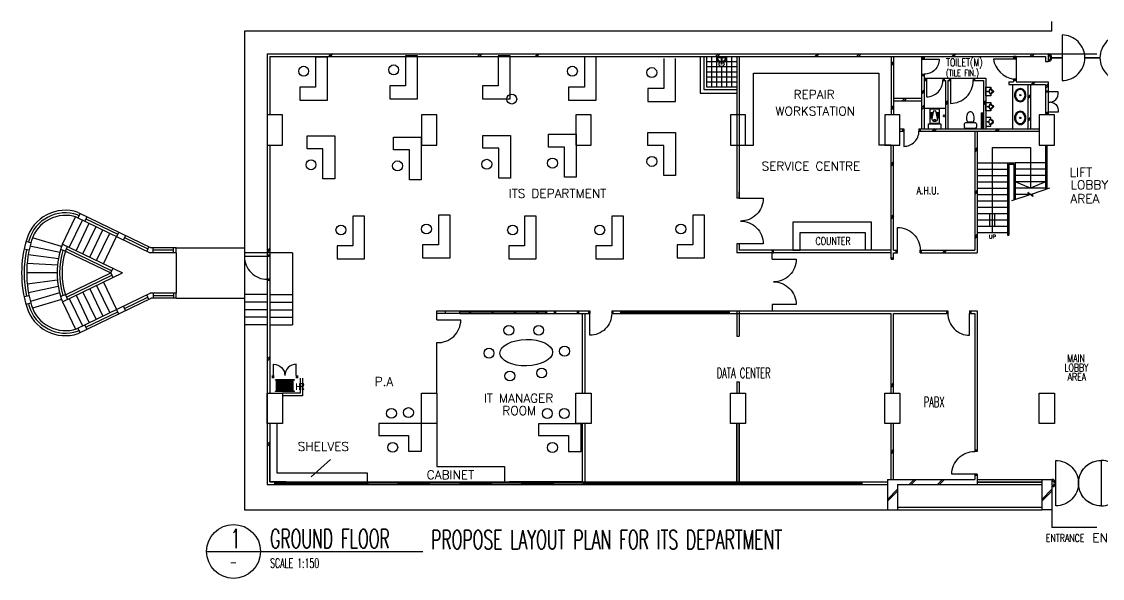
# Model space of a CAD drawing. Extents: x 60697 to 147797, y -124484 to -102495.
# Drawn here: x 60697 to 103392, y -124484 to -102495 of the extents above; entities that cross this region are included whole.
import ezdxf
from ezdxf.enums import TextEntityAlignment as Align

# ---------------------------------------------------------------- set-up
doc = ezdxf.new("R2010")
doc.units = 0
doc.header["$LTSCALE"] = 1000
doc.header["$MEASUREMENT"] = 0
doc.layers.add('COLUMN', color=7, linetype='CONTINUOUS')
doc.styles.add('ROMANS', font='SIMPLEX.shx')

msp = doc.modelspace()

# ---------------------------------------------------------------- linework, layer by layer
at = {"layer": 'COLUMN', "color": 0}
for p, q in [((101397, -102872.9), (69497, -102872.9)), ((69497, -102872.9), (69497, -121772.9)), ((101397, -102872.9), (101397, -102494.8)), ((70397, -103772.9), (101247, -103772.9)), ((70397, -103772.9), (70397, -111772.9)), ((70497, -103872.9), (101147, -103872.9)), ((70497, -103872.9), (70497, -106172.9)), ((72913.6, -103772.9), (72814.5, -103872.9)), ((72984, -103772.9), (72884.9, -103872.9)), ((78811.9, -103772.9), (78712.8, -103872.9)), ((78882.3, -103772.9), (78783.2, -103872.9)), ((81080.5, -103772.9), (80981.4, -103872.9)), ((81150.9, -103772.9), (81051.8, -103872.9)), ((88210.3, -103772.9), (88111.2, -103872.9)), ((88147, -103892.9), (88547, -103892.9)), ((88173.7, -103917.2), (88520.3, -103917.2)), ((88280.7, -103772.9), (88181.6, -103872.9)), ((92131.7, -103772.9), (92032.6, -103872.9)), ((92202.1, -103772.9), (92103, -103872.9)), ((93781, -103772.9), (93681.9, -103872.9)), ((93851.4, -103772.9), (93752.3, -103872.9)), ((95047, -103872.9), (95047, -106172.9)), ((95147, -104072.1), (95047, -104173)), ((95147, -104143.1), (95047, -104244)), ((95147, -103872.9), (95147, -106172.9)), ((96247, -103872.9), (96247, -103972.9)), ((96247, -103922.9), (96347, -103922.9)), ((96247, -103972.9), (96247, -104572.9)), ((96247, -103972.9), (96347, -103972.9)), ((96347, -103872.9), (96347, -103972.9)), ((97543.9, -103772.9), (97444.7, -103872.9)), ((97614.2, -103772.9), (97515.1, -103872.9)), ((99884.5, -103872.9), (99884.5, -103972.9)), ((99984.5, -103872.9), (99884.5, -103872.9)), ((99984.5, -103922.9), (99884.5, -103922.9)), ((99984.5, -103972.9), (99884.5, -103972.9)), ((99984.5, -103872.9), (99984.5, -103972.9)), ((99984.5, -103872.9), (99984.5, -103972.9)), ((99984.5, -103972.9), (99984.5, -104772.9)), ((100628.1, -103772.9), (100529, -103872.9)), ((100698.5, -103772.9), (100599.4, -103872.9)), ((101147, -103872.9), (101147, -104072.9)), ((101147, -104072.9), (101247, -104072.9)), ((101247, -103772.9), (103171.4, -103772.9)), ((101247, -103772.9), (101247, -104072.9)), ((101397, -103916.9), (101797, -103916.9)), ((101397, -103928.9), (101797, -103928.9)), ((102697, -103916.9), (103171.4, -103916.9)), ((102697, -103928.9), (103297, -103928.9)), ((96247, -104572.9), (96247, -106722.9)), ((96247, -104572.9), (96347, -104572.9)), ((96347, -104572.9), (96347, -106722.9)), ((96247, -104622.9), (96347, -104622.9)), ((96347, -104722.9), (96447, -104722.9)), ((96347, -104822.9), (96447, -104822.9)), ((96397, -104722.9), (96397, -104822.9)), ((96447, -104722.9), (97090, -104722.9)), ((96447, -104722.9), (96447, -104822.9)), ((97090, -104722.9), (97390, -104722.9)), ((97090, -104722.9), (97090, -104822.9)), ((97090, -104822.9), (97190, -104822.9)), ((97140, -104722.9), (97140, -104822.9)), ((97190, -104822.9), (97190, -106722.9)), ((97290, -104822.9), (97290, -106722.9)), ((97290, -104822.9), (97390, -104822.9)), ((97340, -104722.9), (97340, -104822.9)), ((97390, -104722.9), (98290, -104722.9)), ((97390, -104722.9), (97390, -104822.9)), ((98290, -104722.9), (98790, -104722.9)), ((98290, -104722.9), (98290, -104822.9)), ((98290, -104822.9), (98690, -104822.9)), ((98340, -104722.9), (98340, -104822.9)), ((98690, -104822.9), (98690, -106722.9)), ((98790, -104722.9), (98790, -106722.9)), ((99697, -104872.9), (99697, -104972.9)), ((99697, -104872.9), (99884.5, -104872.9)), ((99697, -104972.9), (101147, -104972.9)), ((99847, -104972.9), (99847, -106722.9)), ((99884.5, -104772.9), (99884.5, -104872.9)), ((99984.5, -104772.9), (99884.5, -104772.9)), ((99984.5, -104822.9), (99884.5, -104822.9)), ((99984.5, -104772.9), (99984.5, -104872.9)), ((99984.5, -104872.9), (101247, -104872.9)), ((100447, -104972.9), (100447, -106722.9)), ((100547, -104972.9), (100547, -106722.9)), ((100675.4, -104872.9), (100576.3, -104972.9)), ((100745.8, -104872.9), (100646.7, -104972.9)), ((101247, -104959.8), (101147, -105060.7)), ((101147, -104972.9), (101147, -105272.9)), ((101247, -104872.9), (101247, -105272.9)), ((96347, -105193.5), (96247, -105294.4)), ((96347, -105264.5), (96247, -105365.4)), ((100547, -105376.7), (100447, -105477.6)), ((100547, -105447.7), (100447, -105548.6)), ((101247, -105030.9), (101147, -105131.8)), ((101147, -105222.9), (101247, -105222.9)), ((101147, -105272.9), (101147, -106072.9)), ((101147, -105272.9), (101247, -105272.9)), ((101247, -105272.9), (101247, -106072.9)), ((95147, -105807.3), (95047, -105908.2)), ((95147, -105878.4), (95047, -105979.3)), ((95147, -105522.9), (96247, -105522.9)), ((95147, -105622.9), (96247, -105622.9)), ((95584.1, -105522.9), (95485, -105622.9)), ((95654.5, -105522.9), (95555.4, -105622.9)), ((96347, -105801.2), (96247, -105902.1)), ((96347, -105872.2), (96247, -105973.1)), ((97290, -105608.4), (97190, -105709.3)), ((97290, -105679.4), (97190, -105780.3)), ((98790, -105608.4), (98690, -105709.3)), ((98790, -105679.4), (98690, -105780.3)), ((96347, -105912.9), (97190, -105912.9)), ((96702.8, -106119.9), (96583.5, -106119.9)), ((96699.5, -106139.9), (96583.5, -106139.9)), ((96696.2, -106159.9), (96583.5, -106159.9)), ((96692.8, -106179.9), (96583.5, -106179.9)), ((96689.5, -106199.9), (96583.5, -106199.9)), ((96686.2, -106219.9), (96583.5, -106219.9)), ((96682.8, -106239.9), (96583.5, -106239.9)), ((96679.5, -106259.9), (96583.5, -106259.9)), ((96676.2, -106279.9), (96583.5, -106279.9)), ((96953.5, -106119.9), (96834.2, -106119.9)), ((96953.5, -106139.9), (96837.5, -106139.9)), ((96953.5, -106159.9), (96840.8, -106159.9)), ((96953.5, -106179.9), (96844.2, -106179.9)), ((96953.5, -106199.9), (96847.5, -106199.9)), ((96953.5, -106219.9), (96850.8, -106219.9)), ((96953.5, -106239.9), (96854.2, -106239.9)), ((96953.5, -106259.9), (96857.5, -106259.9)), ((96953.5, -106279.9), (96860.8, -106279.9)), ((97090, -106212.9), (97190, -106212.9)), ((97140, -106262.9), (97140, -106162.9)), ((98590, -106212.9), (98690, -106212.9)), ((98605, -106097.9), (98605, -106697.9)), ((98605, -106097.9), (98690, -106097.9)), ((98640, -106132.9), (98690, -106132.9)), ((98640, -106132.9), (98640, -106662.9)), ((98663.1, -106262.9), (98663.1, -106162.9)), ((100547, -106269.3), (100447, -106370.2)), ((101147, -106072.9), (101247, -106072.9)), ((101147, -106072.9), (101147, -106172.9)), ((101147, -106122.9), (101247, -106122.9)), ((101247, -106072.9), (101247, -106172.9)), ((95397, -106722.9), (95547, -106722.9)), ((95497, -106722.9), (95497, -106822.9)), ((95547, -106722.9), (95547, -106822.9)), ((96147, -106722.9), (100897, -106722.9)), ((96147, -106722.9), (96147, -106822.9)), ((96197, -106722.9), (96197, -106822.9)), ((96784.1, -106722.9), (96685, -106822.9)), ((96743.5, -106505.9), (96743.5, -106525.9)), ((96854.5, -106722.9), (96755.4, -106822.9)), ((96793.5, -106505.9), (96793.5, -106525.9)), ((98153.5, -106497.9), (98153.5, -106455.4)), ((98203.5, -106497.9), (98203.5, -106455.4)), ((98605, -106697.9), (98690, -106697.9)), ((98640, -106662.9), (98690, -106662.9)), ((99275.4, -106722.9), (99176.3, -106822.9)), ((99345.8, -106722.9), (99246.7, -106822.9)), ((100547, -106340.3), (100447, -106441.2)), ((95397, -106822.9), (95547, -106822.9)), ((96147, -106822.9), (100897, -106822.9)), ((98347, -106822.9), (98347, -111522.9)), ((98447, -106822.9), (98447, -111622.9)), ((70497, -107372.9), (70497, -111772.9)), ((95047, -111872.9), (95047, -107372.9)), ((95147, -111522.9), (95147, -107372.9)), ((98447, -107464), (98347, -107564.9)), ((98447, -107535), (98347, -107635.9)), ((101147, -107372.9), (101147, -109126.4)), ((101197, -107372.9), (101197, -109109.7)), ((95147, -108014), (95047, -108114.9)), ((95147, -108085), (95047, -108185.9)), ((98447, -108072.9), (99647, -108072.9)), ((98447, -108322.9), (99647, -108322.9)), ((99647, -108072.9), (99647, -110922.9)), ((99647, -108072.9), (99947, -108072.9)), ((99697, -108122.9), (99697, -110922.9)), ((99697, -108122.9), (99897, -108122.9)), ((99897, -108122.9), (99897, -109542.8)), ((99947, -108072.9), (99947, -109526.1)), ((101147, -108072.9), (99947, -108072.9)), ((101147, -108322.9), (99947, -108322.9)), ((98447, -108572.9), (99647, -108572.9)), ((98447, -108822.9), (99647, -108822.9)), ((101147, -108572.9), (99947, -108572.9)), ((101147, -108822.9), (99947, -108822.9)), ((98447, -109157.2), (98347, -109258.1)), ((98447, -109228.2), (98347, -109329.1)), ((98447, -109072.9), (99647, -109072.9)), ((101147, -109072.9), (99947, -109072.9)), ((98447, -109322.9), (99647, -109322.9)), ((98447, -109572.9), (99647, -109572.9)), ((100476.4, -109322.9), (99947, -109322.9)), ((100618.7, -109322.9), (100545.1, -109322.9)), ((62901.9, -110124.5), (62962.3, -110153.7)), ((63003.6, -110068), (62919.2, -110243)), ((62933.5, -110029.7), (65813.2, -111422.9)), ((95147, -110107.6), (95047, -110208.5)), ((98447, -109822.9), (99647, -109822.9)), ((98447, -110072.9), (99647, -110072.9)), ((98947, -110572.9), (98947, -110072.9)), ((99147, -110572.9), (99147, -110072.9)), ((62307.9, -111280.4), (62829.1, -110199.6)), ((62578.1, -111410.7), (63099.4, -110329.9)), ((62848.3, -111541.1), (63369.6, -110460.2)), ((62870.3, -110219.4), (65780.8, -111622.9)), ((63273.8, -110198.3), (63189.4, -110373.3)), ((63232.4, -110284.2), (64493.1, -110893.1)), ((95147, -110178.6), (95047, -110279.5)), ((98447, -110322.9), (99647, -110322.9)), ((98447, -110572.9), (99647, -110572.9)), ((63118.6, -111671.4), (63639.8, -110590.5)), ((63388.8, -111801.7), (63910, -110720.8)), ((63659, -111932), (64180.2, -110851.1)), ((63929.2, -112062.3), (64450.5, -110981.4)), ((64534.8, -110806.4), (64450.5, -110981.4)), ((64805.1, -110936.7), (64720.7, -111111.7)), ((98447, -110889.4), (98347, -110990.3)), ((98447, -110960.5), (98347, -111061.4)), ((98447, -110822.9), (99647, -110822.9)), ((99647, -110922.9), (99697, -110922.9)), ((61061.4, -111231.3), (60868.9, -111177.2)), ((62211.9, -111618.8), (61025.3, -111368)), ((62273.5, -111374.9), (61122.5, -111035.3)), ((62307.9, -111280.4), (64677.1, -112422.9)), ((62424.2, -111558.6), (62511.1, -111378.4)), ((64763.2, -111023.6), (65681, -111466.9)), ((65723.2, -111379.5), (65638.8, -111554.4)), ((66797, -111422.9), (65813.2, -111422.9)), ((65897, -111622.9), (65897, -111422.9)), ((66697, -111622.9), (66697, -111422.9)), ((66797, -111422.9), (69497, -111422.9)), ((66797, -111622.9), (66797, -111422.9)), ((60990, -111522.9), (60794.3, -111482)), ((62169.7, -111865.4), (60955.7, -111706.6)), ((62424.2, -111558.6), (62232.7, -111501)), ((62424.2, -111558.6), (64216.6, -112422.9)), ((62467.7, -111468.5), (64260.1, -112332.8)), ((66797, -111622.9), (65780.8, -111622.9)), ((66697, -111522.9), (65897, -111522.9)), ((66797, -111622.9), (66797, -113222.9)), ((70397, -111622.9), (69497, -111622.9)), ((70497, -111447.1), (70397, -111548)), ((70497, -111518.1), (70397, -111619)), ((70497, -111722.9), (70397, -111722.9)), ((70397, -111772.9), (70397, -112672.9)), ((70497, -111772.9), (70397, -111772.9)), ((70497, -111772.9), (70497, -112672.9)), ((71397, -111622.9), (71397, -114472.9)), ((95047, -111522.9), (90397, -111522.9)), ((95047, -111622.9), (90397, -111622.9)), ((95047, -111822.9), (95147, -111822.9)), ((95147, -111522.9), (95297, -111522.9)), ((95147, -111622.9), (95297, -111622.9)), ((95147, -111872.9), (95147, -111622.9)), ((95247, -111622.9), (95247, -111522.9)), ((95297, -111622.9), (95297, -111522.9)), ((96197, -111522.9), (98347, -111522.9)), ((96197, -111622.9), (96197, -111522.9)), ((96197, -111622.9), (98447, -111622.9)), ((96247, -111622.9), (96247, -111522.9)), ((97176.3, -111522.9), (97077.2, -111622.9)), ((97246.7, -111522.9), (97147.6, -111622.9)), ((62112.1, -112112.7), (60912.8, -112050.5)), ((64216.6, -112422.9), (64303.5, -112242.8)), ((95047, -111872.9), (95147, -111872.9)), ((62097, -112422.9), (60897, -112422.9)), ((62109.3, -112703.3), (60918.7, -112859)), ((62307.9, -113565.4), (64677.1, -112422.9)), ((62424.2, -113287.2), (64216.6, -112422.9)), ((62467.7, -113377.3), (64260.1, -112513)), ((64216.6, -112422.9), (64303.5, -112603)), ((70397, -112672.9), (70397, -120772.9)), ((70497, -112672.9), (70397, -112672.9)), ((70497, -112672.9), (70497, -117172.9)), ((62141.9, -112956.8), (60967.1, -113205)), ((63388.8, -113044.1), (63910, -114125)), ((63659, -112913.8), (64180.2, -113994.7)), ((63929.2, -112783.5), (64450.5, -113864.4)), ((70497, -112722.9), (70397, -112722.9)), ((60990, -113322.9), (60794.3, -113363.8)), ((62195.1, -113209), (61043.5, -113548.7)), ((62273.5, -113470.9), (61122.5, -113810.5)), ((62424.2, -113287.2), (62232.7, -113344.8)), ((62307.9, -113565.4), (62829.1, -114646.2)), ((62424.2, -113287.2), (62511.1, -113467.4)), ((62578.1, -113435), (63099.4, -114515.9)), ((62848.3, -113304.7), (63369.6, -114385.6)), ((62870.3, -114626.4), (65780.8, -113222.9)), ((62933.5, -114816.1), (65813.2, -113422.9)), ((63118.6, -113174.4), (63639.8, -114255.3)), ((64763.2, -113822.2), (65681, -113378.9)), ((65723.2, -113466.3), (65638.8, -113291.4)), ((66797, -113222.9), (65780.8, -113222.9)), ((66797, -113422.9), (65797, -113422.9)), ((65897, -113222.9), (65897, -113422.9)), ((66697, -113322.9), (65897, -113322.9)), ((66697, -113222.9), (66697, -113422.9)), ((66797, -113422.9), (66797, -113222.9)), ((66797, -113422.9), (69497, -113422.9)), ((70397, -113272.9), (69497, -113272.9)), ((70497, -113272.9), (71397, -113272.9)), ((61061.4, -113614.5), (60868.9, -113668.6)), ((63232.4, -114561.6), (64493.1, -113952.7)), ((64534.8, -114039.4), (64450.5, -113864.4)), ((64805.1, -113909.1), (64720.7, -113734.1)), ((70397, -113572.9), (69497, -113572.9)), ((70397, -113872.9), (69497, -113872.9)), ((70497, -113572.9), (71397, -113572.9)), ((70497, -113872.9), (71397, -113872.9)), ((78382, -113972.9), (78004.5, -113972.9)), ((78382, -113922.9), (78382, -114022.9)), ((78432, -113922.9), (78432, -114022.9)), ((79267, -113972.9), (78432, -113972.9)), ((79267, -113922.9), (79267, -114022.9)), ((79317, -113922.9), (79317, -114022.9)), ((80152, -113972.9), (79317, -113972.9)), ((80152, -113922.9), (80152, -114022.9)), ((80202, -113922.9), (80202, -114022.9)), ((81037, -113972.9), (80202, -113972.9)), ((81037, -113922.9), (81037, -114022.9)), ((81087, -113922.9), (81087, -114022.9)), ((81387, -113972.9), (81087, -113972.9)), ((81387, -113922.9), (81387, -114022.9)), ((81437, -113922.9), (81437, -114022.9)), ((81737, -113922.9), (81737, -114022.9)), ((81787, -113922.9), (81787, -114022.9)), ((82647, -113922.9), (83147, -113922.9)), ((82647, -113922.9), (82647, -114022.9)), ((82697, -113922.9), (82697, -114022.9)), ((83097, -113922.9), (83097, -114022.9)), ((83147, -113922.9), (83147, -114022.9)), ((84007, -113922.9), (95047, -113922.9)), ((84007, -113922.9), (84007, -114022.9)), ((84057, -113922.9), (84057, -114022.9)), ((84357, -113922.9), (84357, -114022.9)), ((84407, -113922.9), (84407, -114022.9)), ((84407, -113972.9), (84707, -113972.9)), ((84707, -113922.9), (84707, -114022.9)), ((84757, -113922.9), (84757, -114022.9)), ((84757, -113972.9), (85592, -113972.9)), ((85592, -113922.9), (85592, -114022.9)), ((85642, -113922.9), (85642, -114022.9)), ((85642, -113972.9), (86477, -113972.9)), ((86477, -113922.9), (86477, -114022.9)), ((86527, -113922.9), (86527, -114022.9)), ((86527, -113972.9), (87362, -113972.9)), ((87362, -113922.9), (87362, -114022.9)), ((87412, -113922.9), (87412, -114022.9)), ((87412, -113972.9), (88247, -113972.9)), ((88247, -113922.9), (88247, -114022.9)), ((88297, -113922.9), (88297, -114022.9)), ((88297, -113972.9), (88597, -113972.9)), ((88597, -113922.9), (88597, -114022.9)), ((88647, -113922.9), (88647, -114022.9)), ((88947, -113922.9), (88947, -114922.9)), ((89047, -113922.9), (89047, -114922.9)), ((95047, -113922.9), (97287, -113922.9)), ((97237, -113922.9), (97237, -114022.9)), ((97287, -113922.9), (97287, -114022.9)), ((98147, -113922.9), (98147, -114022.9)), ((98147, -113922.9), (98447, -113922.9)), ((98197, -113922.9), (98197, -114022.9)), ((98447, -113922.9), (98447, -119472.9)), ((70397, -114172.9), (69497, -114172.9)), ((70497, -114172.9), (71397, -114172.9)), ((77097, -114272.9), (78047, -114272.9)), ((82647, -114022.9), (83147, -114022.9)), ((82847, -114022.9), (82847, -117172.9)), ((82947, -114022.9), (82947, -117172.9)), ((84007, -114022.9), (95047, -114022.9)), ((95047, -117172.9), (95047, -114022.9)), ((95147, -116522.9), (95147, -114022.9)), ((95147, -114022.9), (97287, -114022.9)), ((98147, -114022.9), (98347, -114022.9)), ((98347, -114022.9), (98347, -116522.9)), ((62901.9, -114721.3), (62962.3, -114692.1)), ((63003.6, -114777.8), (62919.2, -114602.8)), ((63273.8, -114647.5), (63189.4, -114472.5)), ((70397, -114472.9), (69497, -114472.9)), ((70497, -114472.9), (71397, -114472.9)), ((88947, -114922.9), (89047, -114922.9)), ((70497, -115727.7), (70397, -115828.6)), ((70497, -115798.7), (70397, -115899.6)), ((70597, -116472.9), (70597, -116572.9)), ((70647, -116472.9), (70647, -116572.9)), ((71547, -116472.9), (71547, -116572.9)), ((71597, -116472.9), (71597, -116572.9)), ((95147, -117172.9), (95147, -116522.9)), ((98347, -116522.9), (98347, -119472.9)), ((71472, -116648.5), (70722, -116648.5)), ((70722, -116658.5), (70722, -116648.5)), ((71472, -116658.5), (70722, -116658.5)), ((70772, -117088.5), (70772, -116658.5)), ((71422, -116673.5), (70772, -116673.5)), ((71422, -116723.5), (70772, -116723.5)), ((71422, -116773.5), (70772, -116773.5)), ((71422, -116823.5), (70772, -116823.5)), ((71422, -116873.5), (70772, -116873.5)), ((71422, -116923.5), (70772, -116923.5)), ((71422, -116973.5), (70772, -116973.5)), ((71422, -117088.5), (71422, -116658.5)), ((71472, -116658.5), (71472, -116648.5)), ((71697, -116572.9), (71697, -117172.9)), ((71797, -116572.9), (71797, -117272.9)), ((88947, -116722.9), (89047, -116722.9)), ((88947, -116722.9), (88947, -117172.9)), ((89047, -116722.9), (89047, -117172.9)), ((95147, -116755.6), (95047, -116856.5)), ((95147, -116826.6), (95047, -116927.5)), ((71472, -117088.5), (70722, -117088.5)), ((70722, -117098.5), (70722, -117088.5)), ((71472, -117098.5), (70722, -117098.5)), ((71422, -117023.5), (70772, -117023.5)), ((71422, -117073.5), (70772, -117073.5)), ((71697, -117172.9), (70997, -117172.9)), ((71797, -117272.9), (70997, -117272.9)), ((71472, -117098.5), (71472, -117088.5)), ((70497, -118372.9), (70497, -120672.9)), ((82847, -118372.9), (82847, -120672.9)), ((82947, -118372.9), (82947, -120672.9)), ((88947, -120672.9), (88947, -118372.9)), ((88947, -118372.9), (88947, -120672.9)), ((89047, -120672.9), (89047, -118372.9)), ((89047, -118372.9), (89047, -120672.9)), ((95047, -120572.9), (95047, -118372.9)), ((95147, -120572.9), (95147, -118372.9)), ((70497, -119100.7), (70397, -119201.6)), ((70497, -119171.8), (70397, -119272.7)), ((95147, -119381.4), (95047, -119482.3)), ((95147, -119452.5), (95047, -119553.4)), ((98447, -119422.9), (98347, -119422.9)), ((98447, -119472.9), (98347, -119472.9)), ((98447, -119472.9), (98347, -119472.9)), ((98447, -120372.9), (98347, -120372.9)), ((98347, -120372.9), (98347, -120572.9)), ((98347, -120372.9), (98447, -120372.9)), ((98447, -120372.9), (98447, -120772.9)), ((70397, -120772.9), (94897, -120772.9)), ((70497, -120672.9), (94897, -120672.9)), ((70684.5, -120672.9), (70684.5, -120772.9)), ((70709.5, -120672.9), (70709.5, -120772.9)), ((70709.5, -120722.9), (71904.5, -120722.9)), ((71904.5, -120672.9), (71904.5, -120772.9)), ((71929.5, -120672.9), (71929.5, -120772.9)), ((71929.5, -120722.9), (73124.5, -120722.9)), ((73124.5, -120672.9), (73124.5, -120772.9)), ((73149.5, -120672.9), (73149.5, -120772.9)), ((73149.5, -120722.9), (74344.5, -120722.9)), ((74344.5, -120672.9), (74344.5, -120772.9)), ((74369.5, -120672.9), (74369.5, -120772.9)), ((75564.5, -120722.9), (74369.5, -120722.9)), ((75564.5, -120672.9), (75564.5, -120772.9)), ((75589.5, -120672.9), (75589.5, -120772.9)), ((75589.5, -120722.9), (76784.5, -120722.9)), ((76784.5, -120672.9), (76784.5, -120772.9)), ((76809.5, -120672.9), (76809.5, -120772.9)), ((78004.5, -120722.9), (76809.5, -120722.9)), ((78004.5, -120672.9), (78004.5, -120772.9)), ((78029.5, -120672.9), (78029.5, -120772.9)), ((78029.5, -120722.9), (79224.5, -120722.9)), ((79224.5, -120672.9), (79224.5, -120772.9)), ((79249.5, -120672.9), (79249.5, -120772.9)), ((80444.5, -120722.9), (79249.5, -120722.9)), ((80444.5, -120672.9), (80444.5, -120772.9)), ((80469.5, -120672.9), (80469.5, -120772.9)), ((80469.5, -120722.9), (81664.5, -120722.9)), ((81664.5, -120672.9), (81664.5, -120772.9)), ((81689.5, -120672.9), (81689.5, -120772.9)), ((82884.5, -120722.9), (81689.5, -120722.9)), ((82884.5, -120672.9), (82884.5, -120772.9)), ((82909.5, -120672.9), (82909.5, -120772.9)), ((82909.5, -120722.9), (84104.5, -120722.9)), ((84104.5, -120672.9), (84104.5, -120772.9)), ((84129.5, -120672.9), (84129.5, -120772.9)), ((84129.5, -120722.9), (85324.5, -120722.9)), ((85324.5, -120672.9), (85324.5, -120772.9)), ((85349.5, -120672.9), (85349.5, -120772.9)), ((85349.5, -120722.9), (86544.5, -120722.9)), ((86544.5, -120672.9), (86544.5, -120772.9)), ((86569.5, -120672.9), (86569.5, -120772.9)), ((86569.5, -120722.9), (87764.5, -120722.9)), ((87764.5, -120672.9), (87764.5, -120772.9)), ((87789.5, -120672.9), (87789.5, -120772.9)), ((87789.5, -120722.9), (88984.5, -120722.9)), ((88984.5, -120672.9), (88984.5, -120772.9)), ((89009.5, -120672.9), (89009.5, -120772.9)), ((89009.5, -120722.9), (90204.5, -120722.9)), ((90204.5, -120672.9), (90204.5, -120772.9)), ((90229.5, -120672.9), (90229.5, -120772.9)), ((90229.5, -120722.9), (91424.5, -120722.9)), ((91424.5, -120672.9), (91424.5, -120772.9)), ((91449.5, -120672.9), (91449.5, -120772.9)), ((91449.5, -120722.9), (92644.5, -120722.9)), ((92644.5, -120672.9), (92644.5, -120772.9)), ((92669.5, -120672.9), (92669.5, -120772.9)), ((92669.5, -120722.9), (93864.5, -120722.9)), ((93864.5, -120672.9), (93864.5, -120772.9)), ((93889.5, -120672.9), (93889.5, -120772.9)), ((94897, -120572.9), (98347, -120572.9)), ((94897, -120572.9), (94897, -121772.9)), ((95297, -120772.9), (100997, -120772.9)), ((95297, -120772.9), (95297, -121772.9)), ((95962, -120572.9), (95763.8, -120772.9)), ((96032.4, -120572.9), (95834.2, -120772.9)), ((97079.1, -120572.9), (96880.9, -120772.9)), ((97149.5, -120572.9), (96951.3, -120772.9)), ((98447, -120422.9), (98347, -120422.9)), ((98447, -120572.9), (101397, -120572.9)), ((98447, -120666.9), (100997, -120666.9)), ((98447, -120678.9), (100997, -120678.9)), ((99722, -120678.9), (99722, -120666.9)), ((100997, -120572.9), (100997, -121772.9)), ((101397, -120572.9), (101397, -121772.9)), ((95297, -120964.5), (94897, -121368.1)), ((95297, -121035.5), (94897, -121439.1)), ((101397, -120964.5), (100997, -121368.1)), ((101397, -121035.5), (100997, -121439.1)), ((95297, -121672.9), (100997, -121672.9)), ((69497, -121772.9), (94897, -121772.9)), ((94897, -121772.9), (95297, -121772.9)), ((95297, -121772.9), (100997, -121772.9)), ((101397, -121772.9), (100997, -121772.9)), ((101397, -121772.9), (101397, -122472.9)), ((103171.4, -122472.9), (101397, -122472.9)), ((68004.9, -123419.5), (76541.8, -123419.5))]:
    msp.add_line(p, q, dxfattribs=at)
at = {"layer": 'COLUMN', "color": 7}
for p, q in [((72775.7, -103903.2), (72312.4, -103903.2)), ((72312.4, -103903.2), (72312.4, -105083.5)), ((72775.7, -105593.3), (72775.7, -103903.2)), ((76331.4, -103851), (75868.2, -103851)), ((75868.2, -103851), (75868.2, -105031.3)), ((76331.4, -105541.1), (76331.4, -103851)), ((79991.7, -103851), (79528.5, -103851)), ((79528.5, -103851), (79528.5, -105031.3)), ((79991.7, -105541.1), (79991.7, -103851)), ((82927.4, -103903.2), (82927.4, -105083.5)), ((83390.6, -105593.3), (83390.6, -103903.2)), ((86064.8, -103955.4), (86064.8, -105135.8)), ((86528, -105645.6), (86528, -103955.4)), ((89603.3, -107372.9), (89603.3, -104526.4)), ((89603.3, -104526.4), (94557.8, -104526.4)), ((94557.8, -104526.4), (94557.8, -107372.9)), ((72312.4, -105083.5), (71687, -105083.5)), ((71687, -105083.5), (71687, -105593.3)), ((75868.2, -105031.3), (75242.7, -105031.3)), ((75242.7, -105031.3), (75242.7, -105541.1)), ((79528.5, -105031.3), (78903.1, -105031.3)), ((78903.1, -105031.3), (78903.1, -105541.1)), ((82927.4, -105083.5), (82301.9, -105083.5)), ((82301.9, -105083.5), (82301.9, -105593.3)), ((86064.8, -105135.8), (85439.4, -105135.8)), ((85439.4, -105135.8), (85439.4, -105645.6)), ((71687, -105593.3), (72775.7, -105593.3)), ((75242.7, -105541.1), (76331.4, -105541.1)), ((78903.1, -105541.1), (79991.7, -105541.1)), ((82301.9, -105593.3), (83390.6, -105593.3)), ((85439.4, -105645.6), (86528, -105645.6)), ((88947, -106172.9), (88947, -109472.9)), ((89047, -106172.9), (89047, -109472.9)), ((71976.7, -107010.2), (73065.4, -107010.2)), ((71976.7, -107520), (71976.7, -107010.2)), ((73065.4, -107010.2), (73065.4, -108700.3)), ((75394.6, -107053.4), (76483.2, -107053.4)), ((75394.6, -107563.3), (75394.6, -107053.4)), ((76483.2, -107053.4), (76483.2, -108743.6)), ((78920.6, -106988.6), (80009.3, -106988.6)), ((78920.6, -107498.4), (78920.6, -106988.6)), ((80009.3, -106988.6), (80009.3, -108678.7)), ((81516.5, -106945.4), (82605.2, -106945.4)), ((81516.5, -107455.2), (81516.5, -106945.4)), ((82605.2, -106945.4), (82605.2, -108635.5)), ((85442, -106878.8), (86530.7, -106878.8)), ((85442, -107388.6), (85442, -106878.8)), ((86530.7, -106878.8), (86530.7, -108568.9)), ((72602.1, -107520), (71976.7, -107520)), ((72602.1, -108700.3), (72602.1, -107520)), ((76020, -107563.3), (75394.6, -107563.3)), ((76020, -108743.6), (76020, -107563.3)), ((79546, -107498.4), (78920.6, -107498.4)), ((79546, -108678.7), (79546, -107498.4)), ((82141.9, -107455.2), (81516.5, -107455.2)), ((82141.9, -108635.5), (82141.9, -107455.2)), ((86067.4, -107388.6), (85442, -107388.6)), ((86067.4, -108568.9), (86067.4, -107388.6)), ((89297, -107372.9), (89603.3, -107372.9)), ((95047, -107372.9), (94557.8, -107372.9)), ((73065.4, -108700.3), (72602.1, -108700.3)), ((76483.2, -108743.6), (76020, -108743.6)), ((80009.3, -108678.7), (79546, -108678.7)), ((82605.2, -108635.5), (82141.9, -108635.5)), ((86530.7, -108568.9), (86067.4, -108568.9)), ((89047, -109472.9), (89047, -109222.9)), ((89047, -109472.9), (88947, -109472.9)), ((88947, -109472.9), (88947, -109472.9)), ((77625.8, -110135.1), (77162.6, -110135.1)), ((77162.6, -110135.1), (77162.6, -111315.4)), ((77625.8, -111825.2), (77625.8, -110135.1)), ((87677.1, -110135.1), (87213.8, -110135.1)), ((87213.8, -110135.1), (87213.8, -111315.4)), ((87677.1, -111825.2), (87677.1, -110135.1)), ((74248.2, -110173.5), (73784.9, -110173.5)), ((73784.9, -110173.5), (73784.9, -111353.8)), ((74248.2, -111863.6), (74248.2, -110173.5)), ((81029, -110174.6), (80565.7, -110174.6)), ((80565.7, -110174.6), (80565.7, -111355)), ((81029, -111864.8), (81029, -110174.6)), ((84471.8, -110174.6), (84008.5, -110174.6)), ((84008.5, -110174.6), (84008.5, -111355)), ((84471.8, -111864.8), (84471.8, -110174.6)), ((94271.3, -110412.2), (91160.1, -110412.2)), ((91160.1, -110412.2), (91160.1, -111525.1)), ((94271.3, -111525.1), (94271.3, -110412.2)), ((91454.5, -111525.1), (91454.5, -110821.5)), ((91454.5, -110821.5), (94015.2, -110821.5)), ((94015.2, -110821.5), (94015.2, -111525.1)), ((73784.9, -111353.8), (73159.5, -111353.8)), ((73159.5, -111353.8), (73159.5, -111863.6)), ((77162.6, -111315.4), (76537.2, -111315.4)), ((76537.2, -111315.4), (76537.2, -111825.2)), ((80565.7, -111355), (79940.3, -111355)), ((79940.3, -111355), (79940.3, -111864.8)), ((84008.5, -111355), (83383.1, -111355)), ((83383.1, -111355), (83383.1, -111864.8)), ((87213.8, -111315.4), (86588.4, -111315.4)), ((86588.4, -111315.4), (86588.4, -111825.2)), ((89047, -111272.9), (88947, -111272.9)), ((88947, -111272.9), (88947, -111622.9)), ((89047, -111272.9), (89047, -111522.9)), ((89047, -111272.9), (89047, -111522.9)), ((71397, -111622.9), (70397, -111622.9)), ((76537.2, -111825.2), (77625.8, -111825.2)), ((86588.4, -111825.2), (87677.1, -111825.2)), ((90397, -111622.9), (88947, -111622.9)), ((90397, -111522.9), (89047, -111522.9)), ((90347, -111522.9), (90360, -111522.9)), ((90347, -111547.9), (90347, -111522.9)), ((90347, -111547.9), (90347, -111622.9)), ((90347, -111622.9), (90397, -111622.9)), ((90347, -111622.9), (90347, -111622.9)), ((90347, -111872.9), (90347, -111622.9)), ((90397, -111522.9), (90360, -111522.9)), ((90397, -111622.9), (90397, -111522.9)), ((91160.1, -111525.1), (91454.5, -111525.1)), ((73159.5, -111863.6), (74248.2, -111863.6)), ((79940.3, -111864.8), (81029, -111864.8)), ((83383.1, -111864.8), (84471.8, -111864.8)), ((77097, -114272.9), (77097, -113922.9)), ((77447, -114022.9), (77447, -113922.9)), ((78004.5, -114022.9), (78004.5, -113922.9)), ((90347, -113672.9), (90347, -113922.9)), ((78004.5, -114022.9), (77097, -114022.9)), ((77097, -117172.9), (77097, -115174.3)), ((70781.6, -118380.2), (70781.6, -120310.5)), ((76497, -118372.9), (74806.9, -118372.9)), ((74806.9, -118372.9), (74806.9, -118836.2)), ((76497, -119461.6), (76497, -118372.9)), ((77097, -118372.9), (77097, -120064.2)), ((82806.5, -118379), (81116.4, -118379)), ((81116.4, -118379), (81116.4, -118842.2)), ((82806.5, -119467.6), (82806.5, -118379)), ((74806.9, -118836.2), (75987.2, -118836.2)), ((75987.2, -118836.2), (75987.2, -119461.6)), ((81116.4, -118842.2), (82296.7, -118842.2)), ((82296.7, -118842.2), (82296.7, -119467.6)), ((70497, -120672.9), (70497, -119171.8)), ((75987.2, -119461.6), (76497, -119461.6)), ((82296.7, -119467.6), (82806.5, -119467.6)), ((72137.9, -120474.5), (72899, -119790.1)), ((70781.6, -120310.5), (73218.7, -120310.5)), ((73218.7, -120310.5), (74344.8, -120310.5)), ((74344.8, -120310.5), (74344.5, -120672.9)), ((77097, -120064.2), (79771.6, -120064.2)), ((79771.6, -120064.2), (79771.6, -120672.9)), ((70684.5, -120672.9), (70497, -120672.9)), ((70497, -120672.9), (70497, -120672.9)), ((71153.9, -120672.9), (70684.5, -120672.9)), ((73997, -120672.9), (73997, -120672.9)), ((74164.3, -120672.9), (74988.8, -120672.9)), ((75589.5, -120722.9), (76089.5, -120722.9)), ((76089.5, -120722.9), (77097, -120672.9)), ((82847, -120672.9), (79972, -120672.9))]:
    msp.add_line(p, q, dxfattribs=at)
at = {"layer": 'COLUMN', "color": 0, "ltscale": 10}
for p, q in [((87497, -103872.9), (87497, -105322.9)), ((87647, -103872.9), (87647, -105172.9)), ((87747, -103872.9), (87747, -105072.9)), ((87747, -104072.9), (88259.8, -104072.9)), ((87947, -103872.9), (87947, -105072.9)), ((88147, -103872.9), (88147, -105072.9)), ((88334.5, -103872.9), (88334.5, -104167.7)), ((88359.5, -103872.9), (88359.5, -104167.7)), ((88434.2, -104072.9), (88947, -104072.9)), ((88547, -103872.9), (88547, -105072.9)), ((88747, -103872.9), (88747, -105072.9)), ((88947, -103872.9), (88947, -106172.9)), ((87747, -104272.9), (88947, -104272.9)), ((87747, -104472.9), (88947, -104472.9)), ((88347, -104272.9), (88347, -105072.9)), ((87747, -104672.9), (88947, -104672.9)), ((87747, -104872.9), (88947, -104872.9)), ((87497, -105322.9), (88947, -105322.9)), ((87647, -105172.9), (88947, -105172.9)), ((87747, -105072.9), (88947, -105072.9))]:
    msp.add_line(p, q, dxfattribs=at)
at = {"layer": 'COLUMN', "color": 0, "linetype": 'Continuous'}
msp.add_line((89047, -103872.9), (89047, -106172.9), dxfattribs=at)
at = {"layer": 'COLUMN'}
for p, q in [((102697, -103916.9), (103297, -103916.9)), ((102697, -103928.9), (103297, -103928.9))]:
    msp.add_line(p, q, dxfattribs=at)
at = {"layer": 'COLUMN', "color": 0, "linetype": 'ByBlock', "ltscale": 10}
for p, q in [((77097, -113922.9), (82647, -113922.9)), ((78004.5, -114022.9), (82647, -114022.9))]:
    msp.add_line(p, q, dxfattribs=at)
at = {"layer": 'COLUMN', "color": 0}
for points in [[(101797, -103922.9), (101797, -104822.9, 0.4142136), (102697, -103922.9, 0.4142136), (101797, -103022.9)], [(98790, -105422.9), (98790, -105082.9), (98990, -105082.9), (98990, -105132.9, 0.625), (98990, -105372.9), (98990, -105422.9)], [(99922, -105397.9, 0.0843188), (99938.9, -105497.2, 0.0914489), (99985.9, -105579.6, 0.103746), (100060.6, -105637.8, 0.1145045), (100147, -105657.9, 0.1145045), (100233.5, -105637.8, 0.103746), (100308.1, -105579.6, 0.0914489), (100355.1, -105497.2, 0.0843188), (100372, -105397.9, 0.0843188), (100355.1, -105298.6, 0.0914489), (100308.1, -105216.2, 0.103746), (100233.5, -105158, 0.1145045), (100147, -105137.9, 0.1145045), (100060.6, -105158, 0.103746), (99985.9, -105216.2, 0.0914489), (99938.9, -105298.6, 0.0843188)], [(99957, -105397.9, 0.0843188), (99971.9, -105485.6, 0.0914489), (100012.7, -105557, 0.103746), (100076, -105606.4, 0.1145045), (100147, -105622.9, 0.1145045), (100218.1, -105606.4, 0.103746), (100281.4, -105557, 0.0914489), (100322.1, -105485.6, 0.0843188), (100337, -105397.9, 0.0843188), (100322.1, -105310.2, 0.0914489), (100281.4, -105238.8, 0.103746), (100218.1, -105189.4, 0.1145045), (100147, -105172.9, 0.1145045), (100076, -105189.4, 0.103746), (100012.7, -105238.8, 0.0914489), (99971.9, -105310.2, 0.0843188)], [(98790, -106022.9), (98790, -105682.9), (98990, -105682.9), (98990, -105732.9, 0.625), (98990, -105972.9), (98990, -106022.9)], [(96868.5, -106325.9, -1.2), (96668.5, -106325.9), (96718.5, -106055.9, -1), (96818.5, -106055.9)], [(98302, -106455.4, 0.0481122), (98320.1, -106405.4, 0.0625733), (98332.6, -106305.4, 0.0625733), (98320.1, -106205.4, 0.0757441), (98287.5, -106128.6, 0.1070882), (98233.1, -106072, 0.1490143), (98178.5, -106055.4, 0.1490143), (98124, -106072, 0.1070882), (98069.6, -106128.6, 0.0757441), (98037, -106205.4, 0.0625733), (98024.5, -106305.4, 0.0625733), (98037, -106405.4, 0.0481122), (98055.1, -106455.4)], [(98790, -106282.9), (98790, -106622.9), (98990, -106622.9), (98990, -106572.9, -0.625), (98990, -106332.9), (98990, -106282.9)], [(99922, -106297.9, 0.0843188), (99938.9, -106397.2, 0.0914489), (99985.9, -106479.6, 0.103746), (100060.6, -106537.8, 0.1145045), (100147, -106557.9, 0.1145045), (100233.5, -106537.8, 0.103746), (100308.1, -106479.6, 0.0914489), (100355.1, -106397.2, 0.0843188), (100372, -106297.9, 0.0843188), (100355.1, -106198.6, 0.0914489), (100308.1, -106116.2, 0.103746), (100233.5, -106058, 0.1145045), (100147, -106037.9, 0.1145045), (100060.6, -106058, 0.103746), (99985.9, -106116.2, 0.0914489), (99938.9, -106198.6, 0.0843188)], [(99957, -106297.9, 0.0843188), (99971.9, -106385.6, 0.0914489), (100012.7, -106457, 0.103746), (100076, -106506.4, 0.1145045), (100147, -106522.9, 0.1145045), (100218.1, -106506.4, 0.103746), (100281.4, -106457, 0.0914489), (100322.1, -106385.6, 0.0843188), (100337, -106297.9, 0.0843188), (100322.1, -106210.2, 0.0914489), (100281.4, -106138.8, 0.103746), (100218.1, -106089.4, 0.1145045), (100147, -106072.9, 0.1145045), (100076, -106089.4, 0.103746), (100012.7, -106138.8, 0.0914489), (99971.9, -106210.2, 0.0843188)], [(98378.5, -106697.9, 0.4142136), (98428.5, -106647.9), (98428.5, -106547.9, 0.4142136), (98378.5, -106497.9), (97978.5, -106497.9, 0.4142136), (97928.5, -106547.9), (97928.5, -106647.9, 0.4142136), (97978.5, -106697.9)]]:
    msp.add_lwpolyline(points, format="xyb", close=True, dxfattribs=at)
at = {"layer": 'COLUMN'}
for points in [[(101797, -103922.9), (101797, -104822.9, 0.4142136), (102697, -103922.9, 0.4142136), (101797, -103022.9)], [(103347, -120722.9), (103347, -121622.9, -0.4142136), (102447, -120722.9, -0.4142136), (101547, -121622.9), (101547, -120722.9), (101547, -119822.9, -0.4142136), (102447, -120722.9, -0.4142136), (103347, -119822.9)], [(103347, -120722.9), (103347, -121622.9, 0.4142136), (104247, -120722.9, 0.4142136), (105147, -121622.9), (105147, -120722.9), (105147, -119822.9, 0.4142136), (104247, -120722.9, 0.4142136), (103347, -119822.9)]]:
    msp.add_lwpolyline(points, format="xyb", close=True, dxfattribs=at)
for points in [[(104197, -103922.9), (104197, -103022.9, 0.4142136), (103297, -103922.9)], [(103297, -103922.9, 0.4142136), (104197, -104822.9), (104197, -103922.9)]]:
    msp.add_lwpolyline(points, format="xyb", dxfattribs=at)
at = {"layer": 'COLUMN', "color": 0}
for points in [[(96347, -103972.9), (96947, -103972.9, -0.4142136), (96347, -104572.9, -0.4142136)], [(99884.5, -103972.9), (99084.5, -103972.9, 0.3106602), (99884.5, -104772.9, 0.3106602)], [(96447, -104822.9), (96447, -105465.9, 0.4142136), (97090, -104822.9)], [(97390, -104822.9), (97390, -105722.9, 0.4142136), (98290, -104822.9, 0.4142136)], [(98966.1, -105147.9, 0.2897778), (99023.1, -105211.4, -1.0102994), (99023.1, -105294.3, 0.2897778), (98966.1, -105357.9, 0.2897778)], [(98990, -105132.9, 0.4147342), (99043.3, -105189.4, -0.7365392), (99043.3, -105316.4, 0.4147342), (98990, -105372.9, 0.4147342)], [(101247, -105672.9, 0.517767), (101647, -105272.9), (101247, -105272.9)], [(98966.1, -105747.9, 0.2897778), (99023.1, -105811.4, -1.0102994), (99023.1, -105894.3, 0.2897778), (98966.1, -105957.9, 0.2897778)], [(98990, -105732.9, 0.4147342), (99043.3, -105789.4, -0.7365392), (99043.3, -105916.4, 0.4147342), (98990, -105972.9, 0.4147342)], [(101247, -105672.9, -0.517767), (101647, -106072.9), (101247, -106072.9)], [(98966.1, -106557.9, -0.2897778), (99023.1, -106494.3, 1.0102994), (99023.1, -106411.4, -0.2897778), (98966.1, -106347.9, -0.2897778)], [(98990, -106572.9, -0.4147342), (99043.3, -106516.4, 0.7365392), (99043.3, -106389.4, -0.4147342), (98990, -106332.9, -0.4147342)], [(95547, -106822.9), (95547, -107422.9, 0.4142136), (96147, -106822.9, 0.4142136)], [(89047, -109472.9), (89997, -109472.9, -0.4142136), (89097, -110372.9, -0.4142136), (89997, -111272.9), (89047, -111272.9)], [(95297, -111522.9), (95297, -110622.9, -0.4142136), (96197, -111522.9)], [(70397, -111772.9), (69497, -111772.9, 0.4142136), (70397, -112672.9)], [(90347, -111872.9), (91297, -111872.9, -0.4142136), (90397, -112772.9, -0.4142136), (91297, -113672.9), (90347, -113672.9)], [(84007, -114022.9, -0.4142136), (83147, -114882.9), (83147, -114022.9)], [(97287, -114022.9, 0.4142136), (98147, -114882.9), (98147, -114022.9)], [(70647, -116472.9), (70647, -116022.9, -0.4142136), (71097, -116472.9)], [(71547, -116472.9), (71547, -116022.9, 0.4142136), (71097, -116472.9)], [(98347, -120372.9), (97447, -120372.9, -0.4142136), (98347, -119472.9)], [(98347, -120372.9), (97447, -120372.9, -0.4142136), (98347, -119472.9)], [(103171.4, -121605.6, -0.357779), (102447, -120722.9, -0.4142136), (101547, -121622.9), (101547, -120722.9), (101547, -119822.9, -0.4142136), (102447, -120722.9, -0.357779), (103171.4, -119840.2)]]:
    msp.add_lwpolyline(points, format="xyb", dxfattribs=at)
for points in [[(70397, -106172.9), (70397, -107372.9), (70997, -107372.9), (70997, -106172.9)], [(76497, -106172.9), (76497, -107372.9), (77097, -107372.9), (77097, -106172.9)], [(82597, -106172.9), (82597, -107372.9), (83197, -107372.9), (83197, -106172.9)], [(88697, -106172.9), (88697, -107372.9), (89297, -107372.9), (89297, -106172.9)], [(94797, -106172.9), (94797, -107372.9), (95397, -107372.9), (95397, -106172.9)], [(96963.5, -105945.9), (96573.5, -105945.9), (96573.5, -106505.9), (96963.5, -106505.9)], [(100897, -106172.9), (100897, -107372.9), (101497, -107372.9), (101497, -106172.9)], [(70397, -118372.9), (70397, -117172.9), (70997, -117172.9), (70997, -118372.9)], [(76497, -118372.9), (76497, -117172.9), (77097, -117172.9), (77097, -118372.9)], [(82597, -118372.9), (82597, -117172.9), (83197, -117172.9), (83197, -118372.9)], [(88697, -118372.9), (88697, -117172.9), (89297, -117172.9), (89297, -118372.9)], [(94797, -118372.9), (94797, -117172.9), (95397, -117172.9), (95397, -118372.9)], [(100897, -118372.9), (100897, -117172.9), (101497, -117172.9), (101497, -118372.9)]]:
    msp.add_lwpolyline(points, close=True, dxfattribs=at)
for points in [[(96706.2, -106099.9), (96583.5, -106099.9), (96583.5, -106299.9), (96672.8, -106299.9)], [(96864.2, -106299.9), (96953.5, -106299.9), (96953.5, -106099.9), (96830.8, -106099.9)], [(96526, -106722.9), (96526, -106525.9), (97011, -106525.9), (97011, -106722.9)], [(99047, -110822.9), (99047, -107472.9), (100547, -107472.9), (100547, -109072.9)], [(101147, -108822.9), (100547, -109072.9), (99947, -108822.9)], [(101297, -109076.4), (100612.6, -109304.4), (100646.9, -109407.5), (100450.1, -109244), (100484.4, -109347.1), (99797, -109576.1)]]:
    msp.add_lwpolyline(points, dxfattribs=at)
for centre, radius in [((88347, -104172.9), 100), ((98870, -105252.9), 16), ((100147, -105397.9), 25), ((98870, -105852.9), 16), ((100147, -106297.9), 25), ((96768.5, -106405.9), 40), ((98870, -106452.9), 16), ((69069.4, -123419.5), 1064.4)]:
    msp.add_circle(centre, radius, dxfattribs=at)
at = {"layer": 'COLUMN', "color": 0, "ltscale": 10}
msp.add_circle((88347, -104167.7), 12.5, dxfattribs=at)
at = {"layer": 'COLUMN', "color": 7}
for centre in [(71840.1, -104454), (75395.8, -104401.8), (82455, -104454), (85592.4, -104506.3), (80059.9, -105553.9), (72129.7, -108149.5), (75547.6, -108192.8), (79073.7, -108127.9), (81669.5, -108084.7), (85595.1, -108018.1), (73312.6, -110724.3), (76690.2, -110685.9), (80093.4, -110725.4), (83536.1, -110725.4), (86741.4, -110685.9), (79946.9, -114687.1), (81124.3, -114687.1), (79162, -115588.9), (82144.7, -115510.5), (79986.2, -116490.6), (81242, -116373), (75308.3, -117966), (75980.1, -117935.5), (81465.1, -117972.1), (82136.9, -117972.1), (75357.7, -119308.5), (81667.2, -119314.6)]:
    msp.add_circle(centre, 196, dxfattribs=at)
at = {"layer": 'COLUMN', "color": 0}
for centre, radius, start, end in [((88347, -103892.9), 200, 180, 0), ((88347, -103892.9), 175, 187.99483, 352.00517), ((101247, -103922.9), 150, 270, 90), ((101247, -103922.9), 100, 270, 90), ((96768.5, -106405.9), 50, 319.15204, 220.84796), ((62427.6, -111547.6), 1600, 71.56505, 163.03533), ((62427.6, -111547.6), 1500, 71.56505, 163.03533), ((62427.6, -111547.6), 1400, 71.56505, 163.03533), ((65297, -112422.9), 4600, 163.03533, 196.96467), ((65297, -112422.9), 4400, 163.03533, 196.96467), ((65297, -112422.9), 4500, 163.03533, 164.28754), ((65297, -112422.9), 3200, 159.08285, 200.91715), ((65297, -112422.9), 4500, 168.19711, 191.80289), ((65297, -112422.9), 3100, 163.25525, 196.74475), ((65297, -112422.9), 3000, 163.25525, 196.74475), ((62427.6, -113298.2), 1600, 196.96467, 288.43495), ((65297, -112422.9), 4500, 195.71246, 196.96467), ((62427.6, -113298.2), 1500, 196.96467, 288.43495), ((62427.6, -113298.2), 1400, 196.96467, 288.43495), ((77142.7, -114271.1), 904.3, 267.10584, 359.88613), ((101397, -120722.9), 150, 270, 90), ((101397, -120722.9), 100, 270, 90)]:
    msp.add_arc(centre, radius, start, end, dxfattribs=at)
at = {"layer": 'COLUMN', "color": 7}
msp.add_ellipse((80633.9, -115569.3), major_axis=(-1040, -19.6), ratio=0.5011867, dxfattribs=at)

# ---------------------------------------------------------------- texts
at = {"layer": 'COLUMN', "color": 0, "style": 'ROMANS'}
for s, height, width, p in [('TOILET(M)', 300, 0.75, (97217.1, -104251.4)), ('(TILE FIN.)', 250, 0.75, (97211.2, -104649.3)), ('A.H.U.', 300, 0.75, (96053, -109316.2)), ('COUNTER', 300, 0.75, (92062.4, -111309.9)), ('MAIN', 300, 0.75, (102006.9, -115943.9)), ('LOBBY', 300, 0.75, (101890.1, -116312.2)), ('AREA', 300, 0.75, (102018.6, -116674.9)), ('HR', 250, 0.75, (71524, -117031)), ('1', 750, 0.6, (68954.8, -123289.7)), ('GROUND FLOOR ', 750, 0.6, (70514.5, -123289.7)), ('PROPOSE LAYOUT PLAN FOR ITS DEPARTMENT', 750, 0.6, (76875.7, -123328.3)), ('ENTRANCE', 300, 0.75, (101158.9, -123041)), ('SCALE 1:150  ', 375, 0.6, (70514.5, -124069.6))]:
    msp.add_text(s, height=height, dxfattribs=dict(at, width=width)).set_placement(p)
at = {"layer": 'COLUMN', "style": 'ROMANS'}
for s, p in [('REPAIR ', (91190.5, -105548.6)), ('WORKSTATION', (90474.6, -106204.3)), ('SERVICE CENTRE', (89929, -108378.1)), ('LIFT', (102099.6, -108619)), ('LOBBY', (102134.4, -109116.7)), ('ITS DEPARTMENT', (79938.7, -109456.4)), ('AREA', (102134.4, -109662.8)), ('P.A', (74642.4, -116886.6)), ('IT MANAGER', (78956.4, -117542.8)), ('ROOM', (79689.6, -118032.6)), ('SHELVES', (71605.1, -119447.9)), ('CABINET', (76699.5, -120566.8)), ('ENTRANCE', (102994.2, -123058.5))]:
    msp.add_text(s, height=350, dxfattribs=at).set_placement(p)
at = {"layer": 'COLUMN', "color": 0, "style": 'ROMANS'}
msp.add_text('UP', height=150, dxfattribs=at).set_placement((98908.6, -111063.2))
at = {"layer": 'COLUMN', "color": 0, "style": 'ROMANS', "width": 0.6}
for s, height, p in [('DATA CENTER', 400, (89220.6, -116575)), ('PABX', 400, (96747, -117716.3)), ('-', 450, (69061.8, -124057.9))]:
    msp.add_text(s, height=height, dxfattribs=at).set_placement(p, align=Align.CENTER)

doc.saveas('drawing.dxf')
